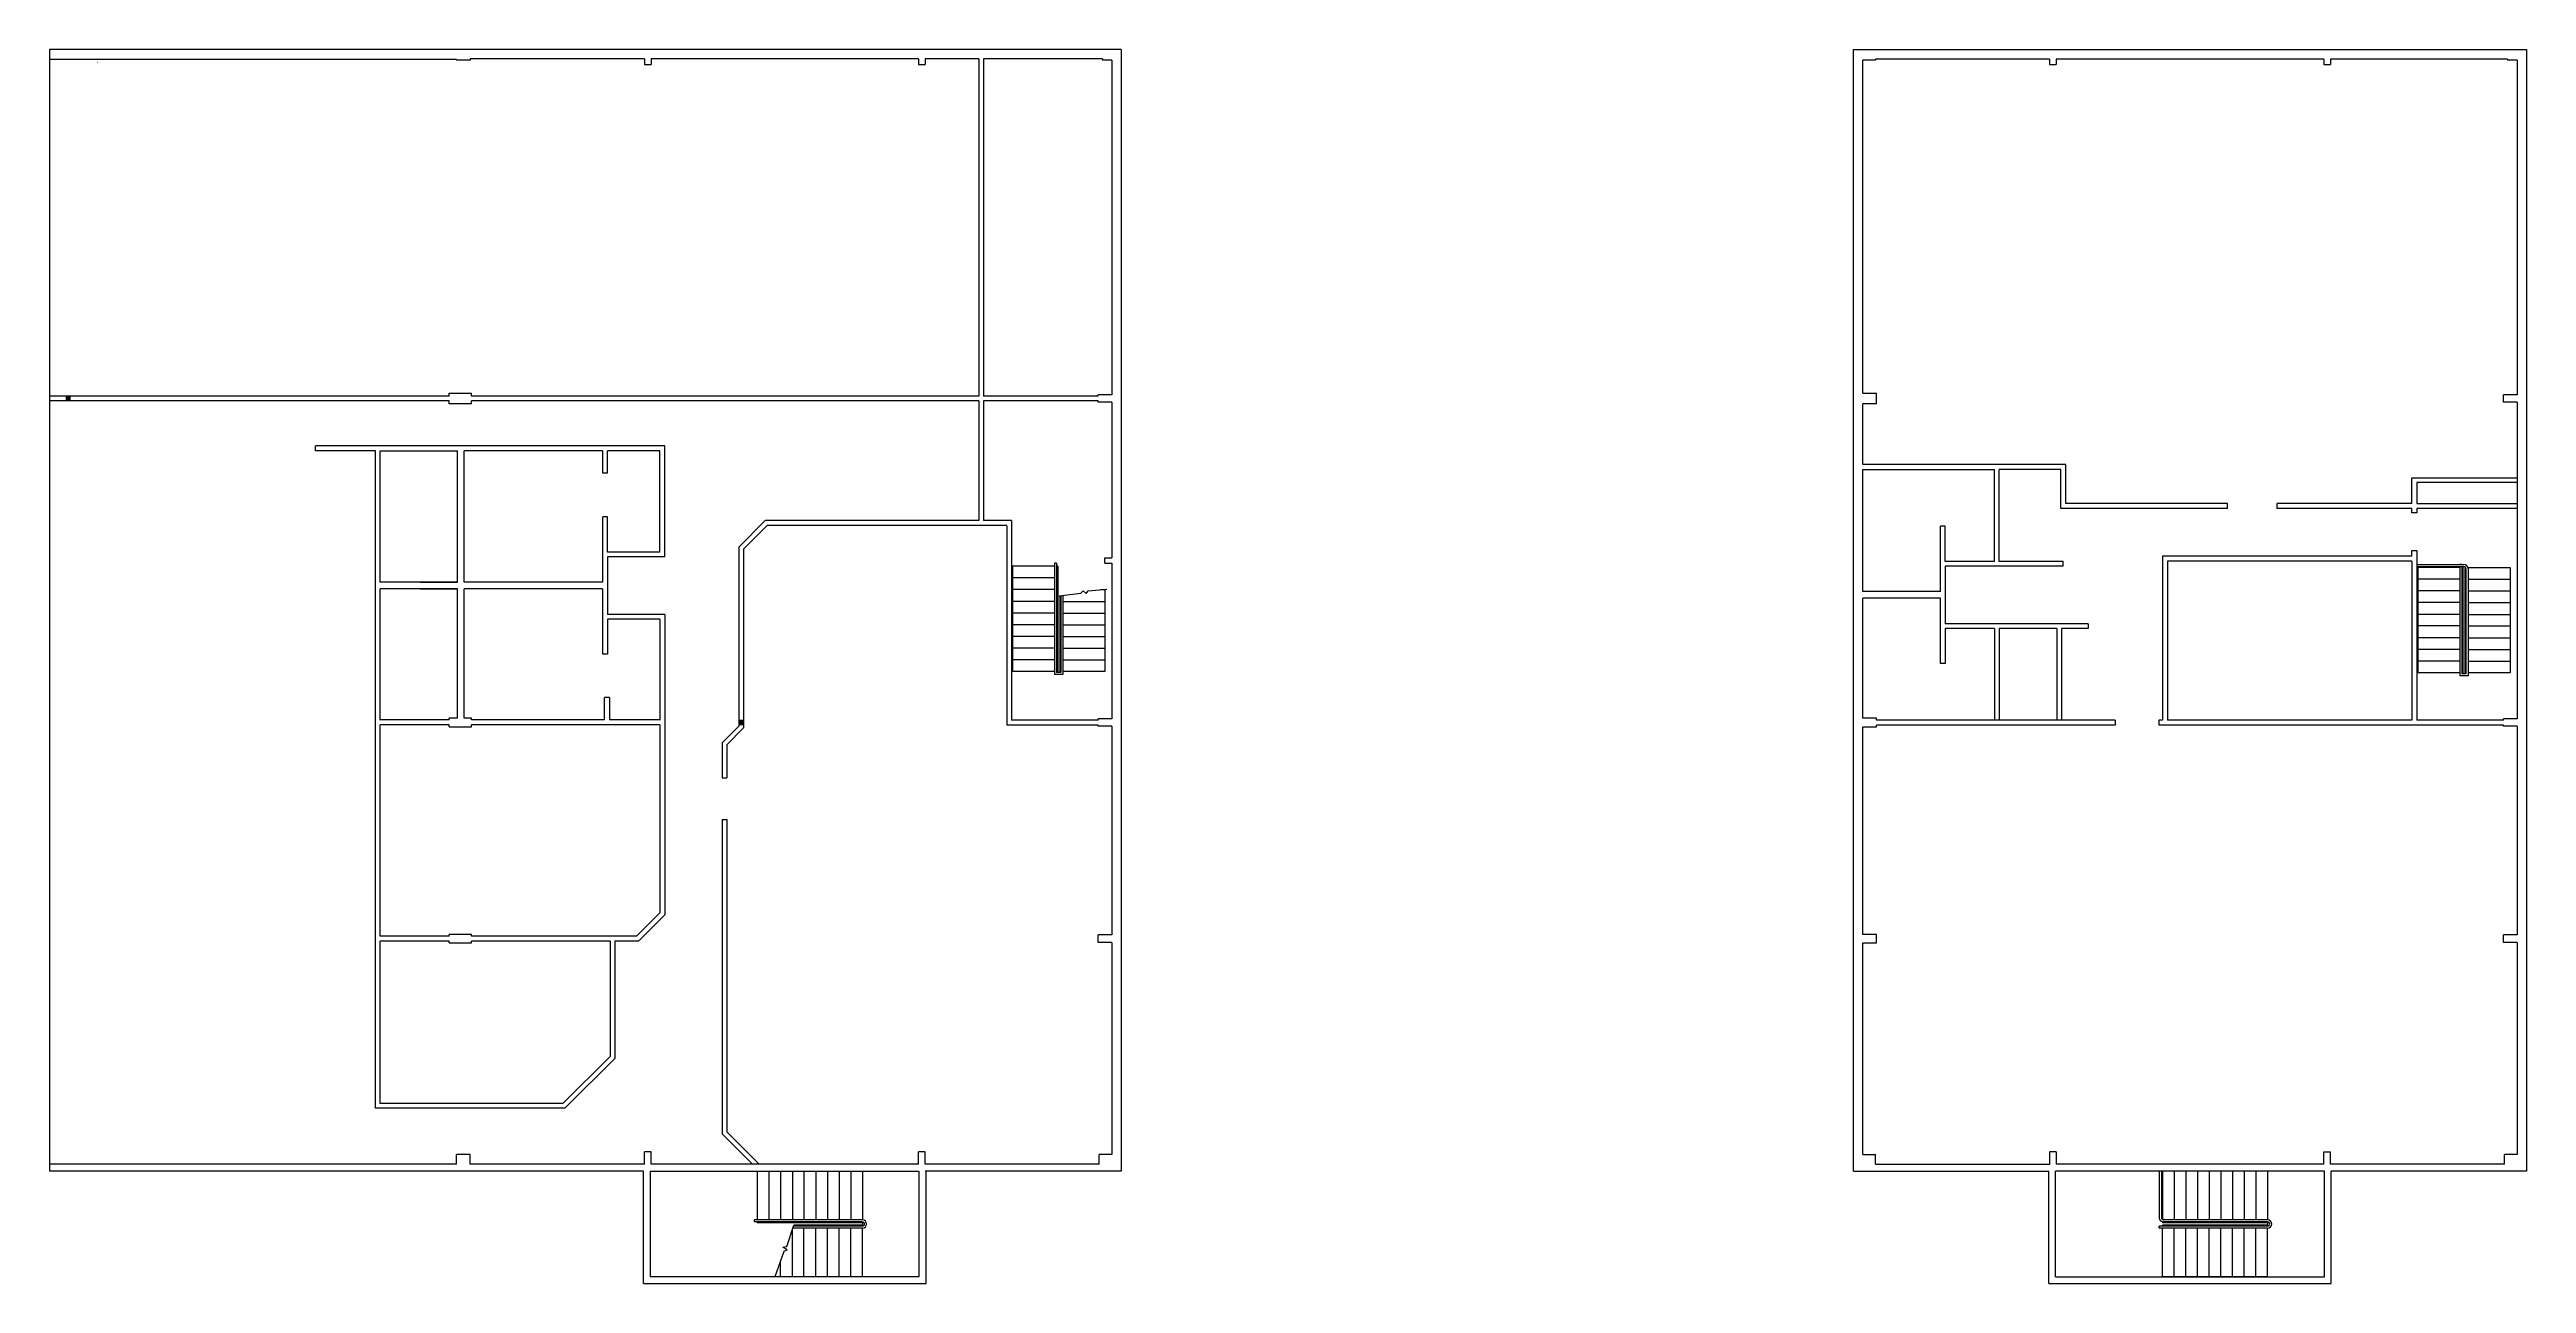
# Model space of a CAD drawing. Header units: inches. Extents: x -46 to 2339, y -1176 to 12.
import ezdxf

# ---------------------------------------------------------------- set-up
doc = ezdxf.new("R2010")
doc.units = ezdxf.units.IN
doc.header["$MEASUREMENT"] = 0
for name, color, linetype in [('2_A_FP_ColClad', 131, 'CONTINUOUS'), ('2_A_FP_Stair', 132, 'CONTINUOUS'), ('2_A_FP_Wall', 131, 'CONTINUOUS'), ('Architectural_Floor_Plan_Stair', 132, 'CONTINUOUS'), ('Architectural_Floor_Plan_Wall', 131, 'CONTINUOUS'), ('Architectural_Wall_Plan_ColClad', 131, 'CONTINUOUS'), ('Structural_Plan_WCol', 30, 'CONTINUOUS')]:
    doc.layers.add(name, color=color, linetype=linetype)
doc.styles.add('ROMANS-115', font='romans.shx', dxfattribs={"width": 1.15})

# ---------------------------------------------------------------- blocks, each defined once
blk = doc.blocks.new('Structrual Base2')
at = {"layer": 'Architectural_Floor_Plan_Wall', "style": 'ROMANS-115'}
blk.add_text('Xref Structrual Base2', height=0.0625, dxfattribs=at).set_placement((0, 0))
blk = doc.blocks.new('wall base2')
at = {"layer": '2_A_FP_ColClad'}
for p, q in [((1712.2, 2.1), (1700, 2.1)), ((1712.2, 2.9), (1712.2, 2.1)), ((1879.9, 2.9), (1879.9, -2.1)), ((1886.2, 2.9), (1886.2, -2.1)), ((2143.9, 2.9), (2143.9, -2.1)), ((2150.2, 2.9), (2150.2, -2.1)), ((2320.8, 2.9), (2320.8, 2.1)), ((2330, 2.1), (2320.8, 2.1)), ((1879.9, -2.1), (1886.2, -2.1)), ((2143.9, -2.1), (2150.2, -2.1)), ((1700, -318.7), (1713.3, -318.7)), ((1713.3, -328.9), (1700, -328.9)), ((1713.3, -328.9), (1713.3, -318.7)), ((2330, -320.2), (2316.8, -320.2)), ((2316.8, -327.4), (2316.8, -320.2)), ((2330, -327.4), (2316.8, -327.4)), ((1713.3, -631.7), (1700, -631.7)), ((1700, -639.9), (1713.3, -639.9)), ((1713.3, -633.4), (1713.3, -631.7)), ((1713.3, -639.9), (1713.3, -638.2)), ((2330, -632.2), (2316.8, -632.2)), ((2316.8, -633.4), (2316.8, -632.2)), ((2316.8, -639.4), (2316.8, -638.2)), ((2330, -639.4), (2316.8, -639.4)), ((1713.3, -839.7), (1700, -839.7)), ((1700, -847.9), (1713.3, -847.9)), ((1713.3, -847.9), (1713.3, -839.7)), ((2330, -840.2), (2316.8, -840.2)), ((2316.8, -847.4), (2316.8, -840.2)), ((2330, -847.4), (2316.8, -847.4)), ((1879.8, -1049.2), (1879.8, -1061.3)), ((1886.3, -1049.2), (1879.8, -1049.2)), ((1886.3, -1049.2), (1886.3, -1061.1)), ((2143.9, -1049.2), (2150.2, -1049.2)), ((2143.9, -1061.1), (2143.9, -1049.2)), ((2150.2, -1061.1), (2150.2, -1049.2)), ((1700, -1051.7), (1712.2, -1051.7)), ((1712.2, -1061.1), (1712.2, -1051.7)), ((2330, -1051.7), (2317.9, -1051.7)), ((2317.9, -1061.1), (2317.9, -1051.7))]:
    blk.add_line(p, q, dxfattribs=at)
at = {"layer": '2_A_FP_Stair'}
for p, q in [((2233.4, -483.6), (2278.8, -483.6)), ((2233.4, -485.6), (2278.8, -485.6)), ((2274.8, -486.6), (2234.3, -486.6)), ((2234.3, -486.6), (2234.3, -587.8)), ((2274.8, -497.8), (2234.3, -497.8)), ((2276.8, -483.6), (2274.8, -483.6)), ((2274.8, -485.6), (2274.8, -590.8)), ((2276.8, -485.6), (2276.8, -588.8)), ((2277.8, -486.6), (2276.8, -486.6)), ((2277.8, -486.6), (2276.8, -486.6)), ((2277.8, -497.8), (2276.8, -497.8)), ((2277.8, -497.8), (2276.8, -497.8)), ((2277.8, -486.6), (2277.8, -587.8)), ((2279.8, -486.6), (2279.8, -587.8)), ((2279.8, -486.6), (2280.5, -486.6)), ((2279.8, -497.8), (2280.8, -497.8)), ((2280.8, -487.6), (2280.8, -588.8)), ((2282.8, -486.6), (2323.3, -486.6)), ((2282.8, -487.6), (2282.8, -590.8)), ((2282.8, -497.8), (2323.3, -497.8)), ((2323.3, -486.6), (2323.3, -587.8)), ((2274.8, -509.1), (2234.3, -509.1)), ((2274.8, -520.3), (2234.3, -520.3)), ((2277.8, -509.1), (2276.8, -509.1)), ((2277.8, -509.1), (2276.8, -509.1)), ((2277.8, -520.3), (2276.8, -520.3)), ((2277.8, -520.3), (2276.8, -520.3)), ((2279.8, -509.1), (2280.8, -509.1)), ((2279.8, -520.3), (2280.8, -520.3)), ((2282.8, -509.1), (2323.3, -509.1)), ((2282.8, -520.3), (2323.3, -520.3)), ((2274.8, -531.6), (2234.3, -531.6)), ((2274.8, -542.8), (2234.3, -542.8)), ((2277.8, -531.6), (2276.8, -531.6)), ((2277.8, -531.6), (2276.8, -531.6)), ((2277.8, -542.8), (2276.8, -542.8)), ((2277.8, -542.8), (2276.8, -542.8)), ((2279.8, -531.6), (2280.8, -531.6)), ((2279.8, -542.8), (2280.8, -542.8)), ((2282.8, -531.6), (2323.3, -531.6)), ((2282.8, -542.8), (2323.3, -542.8)), ((2274.8, -554.1), (2234.3, -554.1)), ((2274.8, -565.3), (2234.3, -565.3)), ((2277.8, -554.1), (2276.8, -554.1)), ((2277.8, -554.1), (2276.8, -554.1)), ((2277.8, -565.3), (2276.8, -565.3)), ((2277.8, -565.3), (2276.8, -565.3)), ((2279.8, -554.1), (2280.8, -554.1)), ((2279.8, -565.3), (2280.8, -565.3)), ((2282.8, -554.1), (2323.3, -554.1)), ((2282.8, -565.3), (2323.3, -565.3)), ((2274.8, -576.6), (2234.3, -576.6)), ((2274.8, -587.8), (2234.3, -587.8)), ((2282.8, -590.8), (2274.8, -590.8)), ((2277.8, -576.6), (2276.8, -576.6)), ((2277.8, -576.6), (2276.8, -576.6)), ((2277.8, -587.8), (2276.8, -587.8)), ((2277.8, -587.8), (2276.8, -587.8)), ((2280.8, -588.8), (2276.8, -588.8)), ((2279.8, -576.6), (2280.8, -576.6)), ((2280.8, -587.8), (2279.8, -587.8)), ((2282.8, -576.6), (2323.3, -576.6)), ((2323.3, -587.8), (2282.8, -587.8)), ((1985.5, -1067.8), (1985.5, -1112.6)), ((1987.5, -1067.8), (1987.5, -1112.6)), ((1988.5, -1067.8), (1988.5, -1114.3)), ((1999.8, -1067.8), (1999.8, -1114.6)), ((2011, -1067.8), (2011, -1114.6)), ((2022.3, -1067.8), (2022.3, -1114.6)), ((2033.5, -1067.8), (2033.5, -1114.6)), ((2044.8, -1067.8), (2044.8, -1114.6)), ((2056, -1067.8), (2056, -1114.6)), ((2067.3, -1067.8), (2067.3, -1114.6)), ((2078.5, -1067.8), (2078.5, -1114.6)), ((2089.8, -1067.8), (2089.8, -1114.6)), ((2089.8, -1120.6), (1985.5, -1120.6)), ((1985.5, -1122.6), (1985.5, -1120.6)), ((1988.5, -1116.4), (1988.5, -1117.6)), ((2089.8, -1117.6), (1988.5, -1117.6)), ((2089.8, -1119.6), (1988.5, -1119.6)), ((1988.5, -1120.6), (1988.5, -1119.6)), ((2089.8, -1114.6), (1989.5, -1114.6)), ((2089.8, -1116.6), (1989.5, -1116.6)), ((1999.8, -1116.6), (1999.8, -1117.6)), ((1999.8, -1120.6), (1999.8, -1119.6)), ((2011, -1116.6), (2011, -1117.6)), ((2011, -1120.6), (2011, -1119.6)), ((2022.3, -1116.6), (2022.3, -1117.6)), ((2022.3, -1120.6), (2022.3, -1119.6)), ((2033.5, -1116.6), (2033.5, -1117.6)), ((2033.5, -1120.6), (2033.5, -1119.6)), ((2044.8, -1116.6), (2044.8, -1117.6)), ((2044.8, -1120.6), (2044.8, -1119.6)), ((2056, -1116.6), (2056, -1117.6)), ((2056, -1120.6), (2056, -1119.6)), ((2067.3, -1116.6), (2067.3, -1117.6)), ((2067.3, -1120.6), (2067.3, -1119.6)), ((2078.5, -1116.6), (2078.5, -1117.6)), ((2078.5, -1120.6), (2078.5, -1119.6)), ((2089.8, -1116.6), (2089.8, -1120.6)), ((2089.8, -1122.6), (1985.5, -1122.6)), ((1988.5, -1169.1), (1988.5, -1122.6)), ((1999.8, -1169.1), (1999.8, -1122.6)), ((2011, -1169.1), (2011, -1122.6)), ((2022.3, -1169.1), (2022.3, -1122.6)), ((2033.5, -1169.1), (2033.5, -1122.6)), ((2044.8, -1169.1), (2044.8, -1122.6)), ((2056, -1169.1), (2056, -1122.6)), ((2067.3, -1169.1), (2067.3, -1122.6)), ((2078.5, -1169.1), (2078.5, -1122.6)), ((2089.8, -1169.1), (2089.8, -1122.6)), ((1988.5, -1169.1), (2089.8, -1169.1))]:
    blk.add_line(p, q, dxfattribs=at)
for centre, radius, start, end in [((2278.8, -487.6), 4, 0, 90), ((2278.8, -487.6), 2, 360, 90), ((1989.5, -1112.6), 4, 180, 270), ((1989.5, -1112.6), 2, 180, 270), ((2089.8, -1118.6), 4, 270, 90), ((2089.8, -1118.6), 2, 270, 90)]:
    blk.add_arc(centre, radius, start, end, dxfattribs=at)
at = {"layer": '2_A_FP_Wall'}
for p, q in [((1691, -1067.8), (1691, 12.2)), ((1691, 12.2), (2339, 12.2)), ((1700, -318.7), (1700, 2.1)), ((1879.9, 2.9), (1712.2, 2.9)), ((2143.9, 2.9), (1886.2, 2.9)), ((2320.8, 2.9), (2150.2, 2.9)), ((2330, 2.1), (2330, -320.2)), ((2339, 12.2), (2339, -1067.8)), ((1700, -387.4), (1700, -328.9)), ((2330, -327.4), (2330, -441.4)), ((1895.4, -387.4), (1700, -387.4)), ((1700, -509.6), (1700, -392.2)), ((1700, -392.2), (1826.4, -392.2)), ((1826.7, -480.6), (1826.7, -392.4)), ((1890.7, -392.2), (1831.4, -392.2)), ((1831.4, -480.6), (1831.4, -392.2)), ((1890.7, -429.6), (1890.7, -392.2)), ((1895.4, -424.8), (1895.4, -387.4)), ((2228.7, -424.8), (2228.7, -400.1)), ((2228.7, -400.1), (2330, -400.1)), ((2330, -404.8), (2233.4, -404.8)), ((2233.4, -404.8), (2233.4, -424.8)), ((2051, -424.8), (1895.4, -424.8)), ((2051, -429.6), (2051, -424.8)), ((2228.7, -424.8), (2099, -424.8)), ((2099, -429.6), (2099, -424.8)), ((2233.4, -424.8), (2330, -424.8)), ((1774.7, -509.6), (1774.7, -446.8)), ((1779.4, -446.8), (1774.7, -446.8)), ((1779.4, -480.6), (1779.4, -446.8)), ((2051, -429.6), (1890.7, -429.6)), ((2228.7, -429.6), (2099, -429.6)), ((2228.7, -434), (2228.7, -429.6)), ((2233.4, -434), (2228.7, -434)), ((2330, -429.6), (2233.4, -429.6)), ((2233.4, -429.6), (2233.4, -434)), ((2330, -441.4), (2330, -632.2)), ((1988.7, -475.6), (1988.7, -633.4)), ((2228.7, -475.6), (1988.7, -475.6)), ((2228.7, -475.6), (2228.7, -470)), ((2228.7, -470), (2233.4, -470)), ((2233.4, -470), (2233.4, -633.4)), ((1826.7, -480.6), (1779.4, -480.6)), ((1893, -485.1), (1779.4, -485.1)), ((1779.4, -485.1), (1779.4, -540.6)), ((1893, -480.6), (1831.4, -480.6)), ((1893, -485.1), (1893, -480.6)), ((1993.4, -480.3), (1993.4, -633.4)), ((2228.7, -480.3), (1993.4, -480.3)), ((2228.7, -480.3), (2228.7, -633.4)), ((1774.7, -509.6), (1700, -509.6)), ((1774.7, -516.1), (1700, -516.1)), ((1700, -631.7), (1700, -516.1)), ((1774.7, -578.8), (1774.7, -516.1)), ((1917, -540.6), (1779.4, -540.6)), ((1779.4, -545.1), (1779.4, -578.8)), ((1826.7, -545.1), (1779.4, -545.1)), ((1826.7, -545.1), (1826.7, -633.3)), ((1831.4, -545.1), (1831.4, -633.4)), ((1886.7, -545.1), (1831.4, -545.1)), ((1886.7, -545.1), (1886.7, -633.4)), ((1917, -545.1), (1891.4, -545.1)), ((1891.4, -545.1), (1891.4, -633.4)), ((1917, -545.1), (1891.4, -545.1)), ((1917, -540.6), (1917, -545.1)), ((1779.4, -578.8), (1774.7, -578.8)), ((1700, -839.7), (1700, -639.9)), ((1943, -633.4), (1713.3, -633.4)), ((1943, -638.2), (1713.3, -638.2)), ((1943, -633.4), (1943, -638.2)), ((1985, -633.4), (1985, -638.2)), ((1988.7, -633.4), (1985, -633.4)), ((2316.8, -638.2), (1985, -638.2)), ((2228.7, -633.4), (1993.4, -633.4)), ((2316.8, -633.4), (2233.4, -633.4)), ((2330, -639.4), (2330, -840.2)), ((1700, -1051.7), (1700, -847.9)), ((2330, -847.4), (2330, -1051.7)), ((1691, -1067.8), (1879, -1067.8)), ((1712.2, -1061.1), (1879.8, -1061.1)), ((1879, -1175.8), (1879, -1067.8)), ((2144.5, -1067.8), (1885.5, -1067.8)), ((1885.5, -1169.3), (1885.5, -1067.8)), ((2143.9, -1061.1), (1886.3, -1061.1)), ((2144.5, -1169.3), (2144.5, -1067.8)), ((2317.9, -1061.1), (2150.2, -1061.1)), ((2339, -1067.8), (2151, -1067.8)), ((2151, -1175.8), (2151, -1067.8)), ((1879, -1175.8), (2151, -1175.8)), ((1885.5, -1169.3), (2144.5, -1169.3))]:
    blk.add_line(p, q, dxfattribs=at)
blk.add_arc((1826.4, -392.4), 0.25, 0, 90, dxfattribs=at)
blk.add_blockref('Structrual Base2', (0, 0), dxfattribs=at)

msp = doc.modelspace()

# ---------------------------------------------------------------- hatches: boundary and pattern name
at = {"layer": 'Structural_Plan_WCol'}
for points in [[(-26.1, -325.8), (-26.1, -321.8), (-30.1, -321.8), (-30.1, -325.8)], [(621.9, -637.8), (621.9, -633.8), (617.9, -633.8), (617.9, -637.8)]]:
    msp.add_hatch(color=256, dxfattribs=at).paths.add_polyline_path(points)

# ---------------------------------------------------------------- linework, layer by layer
at = {"layer": 'Architectural_Floor_Plan_Stair'}
for p, q in [((921.7, -485.3), (881.2, -485.3)), ((881.2, -485.3), (881.2, -586.6)), ((921.7, -496.6), (881.2, -496.6)), ((921.7, -482.3), (921.7, -589.6)), ((923.7, -482.3), (921.7, -482.3)), ((923.7, -482.3), (923.7, -587.6)), ((924.7, -485.3), (923.7, -485.3)), ((924.7, -485.3), (923.7, -485.3)), ((924.7, -496.6), (923.7, -496.6)), ((924.7, -496.6), (923.7, -496.6)), ((924.7, -485.3), (924.7, -586.6)), ((921.7, -507.8), (881.2, -507.8)), ((921.7, -519.1), (881.2, -519.1)), ((924.7, -507.8), (923.7, -507.8)), ((924.7, -507.8), (923.7, -507.8)), ((924.7, -519.1), (923.7, -519.1)), ((924.7, -519.1), (923.7, -519.1)), ((926, -513.8), (947, -511.2)), ((926.7, -513.7), (926.7, -586.6)), ((926.7, -519.1), (927.7, -519.1)), ((927.7, -513.5), (927.7, -587.6)), ((929.7, -513.3), (929.7, -589.6)), ((929.7, -519.1), (970.2, -519.1)), ((947, -511.2), (949.1, -509)), ((949.1, -509), (952.2, -511.4)), ((952.2, -511.4), (954.1, -509)), ((954.1, -509), (971.9, -507.3)), ((966.3, -507.8), (970.2, -507.8)), ((970.2, -507.4), (970.2, -586.6)), ((921.7, -530.3), (881.2, -530.3)), ((921.7, -541.6), (881.2, -541.6)), ((924.7, -530.3), (923.7, -530.3)), ((924.7, -530.3), (923.7, -530.3)), ((924.7, -541.6), (923.7, -541.6)), ((924.7, -541.6), (923.7, -541.6)), ((926.7, -530.3), (927.7, -530.3)), ((926.7, -541.6), (927.7, -541.6)), ((929.7, -530.3), (970.2, -530.3)), ((929.7, -541.6), (970.2, -541.6)), ((921.7, -552.8), (881.2, -552.8)), ((921.7, -564.1), (881.2, -564.1)), ((924.7, -552.8), (923.7, -552.8)), ((924.7, -552.8), (923.7, -552.8)), ((924.7, -564.1), (923.7, -564.1)), ((924.7, -564.1), (923.7, -564.1)), ((926.7, -552.8), (927.7, -552.8)), ((926.7, -564.1), (927.7, -564.1)), ((929.7, -552.8), (970.2, -552.8)), ((929.7, -564.1), (970.2, -564.1)), ((921.7, -575.3), (881.2, -575.3)), ((921.7, -586.6), (881.2, -586.6)), ((929.7, -589.6), (921.7, -589.6)), ((924.7, -575.3), (923.7, -575.3)), ((924.7, -575.3), (923.7, -575.3)), ((924.7, -586.6), (923.7, -586.6)), ((924.7, -586.6), (923.7, -586.6)), ((927.7, -587.6), (923.7, -587.6)), ((926.7, -575.3), (927.7, -575.3)), ((927.7, -586.6), (926.7, -586.6)), ((929.7, -575.3), (970.2, -575.3)), ((970.2, -586.6), (929.7, -586.6)), ((635.4, -1067.8), (635.4, -1114.6)), ((646.7, -1067.8), (646.7, -1114.6)), ((657.9, -1067.8), (657.9, -1114.6)), ((669.2, -1067.8), (669.2, -1114.6)), ((680.4, -1067.8), (680.4, -1114.6)), ((691.7, -1067.8), (691.7, -1114.6)), ((702.9, -1067.8), (702.9, -1114.6)), ((714.2, -1067.8), (714.2, -1114.6)), ((725.4, -1067.8), (725.4, -1114.6)), ((736.7, -1067.8), (736.7, -1114.6)), ((736.7, -1114.6), (632.4, -1114.6)), ((632.4, -1114.6), (632.4, -1116.6)), ((736.7, -1116.6), (632.4, -1116.6)), ((635.4, -1116.6), (635.4, -1117.6)), ((736.7, -1117.6), (635.4, -1117.6)), ((646.7, -1116.6), (646.7, -1117.6)), ((657.9, -1116.6), (657.9, -1117.6)), ((663.8, -1140.2), (670.6, -1119.6)), ((669.2, -1116.6), (669.2, -1117.6)), ((736.7, -1120.6), (670.3, -1120.6)), ((736.7, -1119.6), (670.6, -1119.6)), ((680.4, -1116.6), (680.4, -1117.6)), ((680.4, -1120.6), (680.4, -1119.6)), ((691.7, -1116.6), (691.7, -1117.6)), ((691.7, -1120.6), (691.7, -1119.6)), ((702.9, -1116.6), (702.9, -1117.6)), ((702.9, -1120.6), (702.9, -1119.6)), ((714.2, -1116.6), (714.2, -1117.6)), ((714.2, -1120.6), (714.2, -1119.6)), ((725.4, -1116.6), (725.4, -1117.6)), ((725.4, -1120.6), (725.4, -1119.6)), ((736.7, -1116.6), (736.7, -1120.6)), ((652.6, -1169.1), (661.3, -1144.6)), ((660, -1141), (663.8, -1140.2)), ((664.3, -1143.3), (660, -1141)), ((661.3, -1144.6), (664.3, -1143.3)), ((669.2, -1169.1), (669.2, -1123.9)), ((736.7, -1122.6), (669.6, -1122.6)), ((680.4, -1169.1), (680.4, -1122.6)), ((691.7, -1169.1), (691.7, -1122.6)), ((702.9, -1169.1), (702.9, -1122.6)), ((714.2, -1169.1), (714.2, -1122.6)), ((725.4, -1169.1), (725.4, -1122.6)), ((736.7, -1169.1), (736.7, -1122.6)), ((657.9, -1169.1), (657.9, -1154.1)), ((652.6, -1169.1), (736.7, -1169.1))]:
    msp.add_line(p, q, dxfattribs=at)
for radius in [4, 2]:
    msp.add_arc((736.7, -1118.6), radius, 270, 90, dxfattribs=at)
at = {"layer": 'Architectural_Floor_Plan_Wall'}
for p, q in [((985.9, 12.2), (-46.1, 12.2)), ((-46.1, 12.2), (-46.1, -1067.8)), ((345.8, 2.7), (-46.1, 2.7)), ((526.8, 3.2), (359.1, 3.2)), ((790.8, 3.2), (533.1, 3.2)), ((848.7, 3.2), (797.1, 3.2)), ((848.7, 3.2), (848.7, -321.6)), ((967.7, 3.2), (853.2, 3.2)), ((853.2, 3.2), (853.2, -321.6)), ((976.9, 2.1), (976.9, -320.2)), ((985.9, 12.2), (985.9, -1067.8)), ((338.9, -321.6), (-46.1, -321.6)), ((338.9, -326.1), (-46.1, -326.1)), ((848.7, -321.6), (360.2, -321.6)), ((848.7, -326.1), (360.2, -326.1)), ((848.7, -326.1), (848.7, -441.4)), ((963.7, -321.6), (853.2, -321.6)), ((853.2, -326.1), (853.2, -441.4)), ((963.7, -326.1), (853.2, -326.1)), ((976.9, -327.4), (976.9, -477.2)), ((546.3, -369.4), (209.9, -369.4)), ((209.9, -374.2), (209.9, -369.4)), ((267.7, -374.2), (209.9, -374.2)), ((267.7, -1007.1), (267.7, -374.2)), ((272.2, -500.6), (272.2, -374.2)), ((272.2, -374.2), (346.7, -374.2)), ((346.7, -500.6), (346.7, -374.2)), ((486.3, -374.2), (353.2, -374.2)), ((353.2, -500.6), (353.2, -374.2)), ((486.6, -395.8), (486.6, -374.2)), ((541.6, -374.2), (491.3, -374.2)), ((491.3, -395.8), (491.3, -374.2)), ((541.6, -471.6), (541.6, -374.2)), ((546.3, -476.1), (546.3, -369.4)), ((491.3, -395.8), (486.6, -395.8)), ((486.6, -500.6), (486.6, -437.8)), ((491.3, -437.8), (486.6, -437.8)), ((491.3, -471.6), (491.3, -437.8)), ((617.6, -466.8), (642.9, -441.4)), ((622.3, -468.8), (644.9, -446.2)), ((848.7, -441.4), (642.9, -441.4)), ((875.6, -446.2), (644.9, -446.2)), ((880.3, -441.4), (853.2, -441.4)), ((875.6, -446.3), (875.6, -638.3)), ((880.3, -441.4), (880.3, -633.6)), ((541.6, -471.6), (491.3, -471.6)), ((546.3, -476.1), (491.3, -476.1)), ((491.3, -476.1), (491.3, -531.6)), ((617.6, -466.8), (617.6, -639.4)), ((622.3, -468.8), (622.3, -641)), ((346.7, -500.6), (272.2, -500.6)), ((310.9, -500.6), (346.7, -500.6)), ((486.3, -500.6), (353.2, -500.6)), ((970.2, -482.4), (970.2, -477.2)), ((970.2, -477.2), (976.9, -477.2)), ((970.2, -482.4), (976.9, -482.4)), ((976.9, -482.4), (976.9, -632.2)), ((272.2, -633.4), (272.2, -507.1)), ((346.7, -507.1), (272.2, -507.1)), ((310.9, -507.1), (346.7, -507.1)), ((346.7, -631.7), (346.7, -507.1)), ((486.3, -507.1), (353.2, -507.1)), ((353.2, -631.7), (353.2, -507.1)), ((486.6, -569.8), (486.6, -507.1)), ((546.3, -531.6), (491.3, -531.6)), ((491.3, -536.1), (491.3, -569.8)), ((541.6, -536.1), (491.3, -536.1)), ((541.6, -536.1), (541.6, -633.4)), ((546.3, -531.6), (546.3, -641.2)), ((491.3, -569.8), (486.6, -569.8)), ((488.3, -633.3), (488.3, -611.7)), ((493.1, -611.7), (488.3, -611.7)), ((493.1, -611.7), (493.1, -633.3)), ((338.9, -633.3), (272.2, -633.3)), ((272.2, -841.3), (272.2, -638.1)), ((338.9, -638.1), (272.2, -638.1)), ((338.9, -633.3), (274.6, -633.3)), ((488.3, -633.3), (360.2, -633.3)), ((541.6, -638.1), (360.2, -638.1)), ((541.6, -633.3), (493.1, -633.3)), ((541.6, -638.1), (541.6, -819)), ((546.3, -641.2), (546.3, -821)), ((601.6, -655.4), (617.6, -639.4)), ((606.2, -657.2), (622.3, -641)), ((963.7, -638.2), (875.6, -638.2)), ((963.7, -633.4), (880.3, -633.4)), ((976.9, -639.4), (976.9, -840.2)), ((601.6, -655.4), (601.6, -689.1)), ((606.2, -657.2), (606.2, -689.1)), ((601.6, -689.1), (606.2, -689.1)), ((601.6, -729.1), (601.6, -1031.8)), ((601.6, -729.1), (606.2, -729.1)), ((606.2, -729.1), (606.2, -1029.9)), ((519.2, -841.3), (541.6, -819)), ((521.2, -846.1), (546.3, -821)), ((338.9, -841.3), (272.2, -841.3)), ((272.2, -1002.6), (272.2, -846.1)), ((338.9, -846.1), (272.2, -846.1)), ((519.2, -841.3), (360.2, -841.3)), ((493.7, -846.1), (360.2, -846.1)), ((493.7, -846.1), (493.7, -957.2)), ((521.2, -846.1), (498.2, -846.1)), ((498.2, -846.1), (498.2, -959.1)), ((976.9, -847.4), (976.9, -1051.7)), ((448.3, -1002.6), (493.7, -957.2)), ((450.2, -1007.1), (498.2, -959.1)), ((450.2, -1007.1), (267.7, -1007.1)), ((448.3, -1002.6), (272.2, -1002.6)), ((630.8, -1061.1), (601.6, -1031.8)), ((637.3, -1061.1), (606.2, -1029.9)), ((345.8, -1061.1), (-46.1, -1061.1)), ((525.9, -1067.8), (-46.1, -1067.8)), ((526.8, -1061.1), (359.1, -1061.1)), ((525.9, -1175.8), (525.9, -1067.8)), ((532.4, -1067.8), (532.4, -1169.1)), ((532.4, -1067.8), (790.7, -1067.8)), ((790.8, -1061.1), (533.1, -1061.1)), ((791.2, -1169.1), (791.2, -1067.8)), ((964.8, -1061.1), (797.1, -1061.1)), ((985.9, -1067.8), (797.2, -1067.8)), ((797.9, -1175.8), (797.9, -1067.8)), ((525.9, -1175.8), (797.9, -1175.8)), ((532.4, -1169.1), (791.2, -1169.1))]:
    msp.add_line(p, q, dxfattribs=at)
at = {"layer": 'Architectural_Wall_Plan_ColClad'}
for p, q in [((345.8, 2.7), (345.8, 2.1)), ((359.1, 2.1), (345.8, 2.1)), ((359.1, 3.2), (359.1, 2.1)), ((526.8, 3.2), (526.8, -2.1)), ((533.1, 3.2), (533.1, -2.1)), ((790.8, 3.2), (790.8, -2.1)), ((797.1, 3.2), (797.1, -2.1)), ((967.7, 3.2), (967.7, 2.1)), ((976.9, 2.1), (967.7, 2.1)), ((526.8, -2.1), (533.1, -2.1)), ((790.8, -2.1), (797.1, -2.1)), ((338.9, -318.7), (360.2, -318.7)), ((338.9, -321.6), (338.9, -318.7)), ((338.9, -328.9), (338.9, -326.1)), ((360.2, -328.9), (338.9, -328.9)), ((360.2, -321.6), (360.2, -318.7)), ((360.2, -328.9), (360.2, -326.1)), ((976.9, -320.2), (963.7, -320.2)), ((963.7, -321.6), (963.7, -320.2)), ((963.7, -327.4), (963.7, -326.1)), ((976.9, -327.4), (963.7, -327.4)), ((346.7, -631.7), (338.9, -631.7)), ((338.9, -633.3), (338.9, -631.7)), ((338.9, -639.9), (338.9, -638.1)), ((338.9, -639.9), (360.2, -639.9)), ((360.2, -631.7), (353.2, -631.7)), ((360.2, -633.3), (360.2, -631.7)), ((360.2, -639.9), (360.2, -638.1)), ((976.9, -632.2), (963.7, -632.2)), ((963.7, -633.4), (963.7, -632.2)), ((963.7, -639.4), (963.7, -638.2)), ((976.9, -639.4), (963.7, -639.4)), ((360.2, -839.7), (338.9, -839.7)), ((338.9, -841.3), (338.9, -839.7)), ((338.9, -847.9), (338.9, -846.1)), ((338.9, -847.9), (360.2, -847.9)), ((360.2, -841.3), (360.2, -839.7)), ((360.2, -847.9), (360.2, -846.1)), ((976.9, -840.2), (963.7, -840.2)), ((963.7, -847.4), (963.7, -840.2)), ((976.9, -847.4), (963.7, -847.4)), ((533.1, -1049.2), (526.8, -1049.2)), ((526.8, -1061.1), (526.8, -1049.2)), ((533.1, -1061.1), (533.1, -1049.2)), ((797.1, -1049.2), (790.8, -1049.2)), ((790.8, -1061.1), (790.8, -1049.2)), ((797.1, -1061.1), (797.1, -1049.2)), ((359.1, -1051.7), (345.8, -1051.7)), ((345.8, -1061.1), (345.8, -1051.7)), ((359.1, -1061.1), (359.1, -1051.7)), ((964.8, -1061.1), (964.8, -1051.7)), ((976.9, -1051.7), (964.8, -1051.7))]:
    msp.add_line(p, q, dxfattribs=at)
at = {"layer": 'Structural_Plan_WCol'}
for points in [[(-30.1, -325.8), (-26.1, -325.8), (-26.1, -321.8), (-30.1, -321.8)], [(617.9, -637.8), (621.9, -637.8), (621.9, -633.8), (617.9, -633.8)]]:
    msp.add_lwpolyline(points, close=True, dxfattribs=at)

# ---------------------------------------------------------------- block references
at = {"layer": 'Architectural_Floor_Plan_Wall'}
msp.add_blockref('wall base2', (0, 0), dxfattribs=at)

doc.saveas('drawing.dxf')
